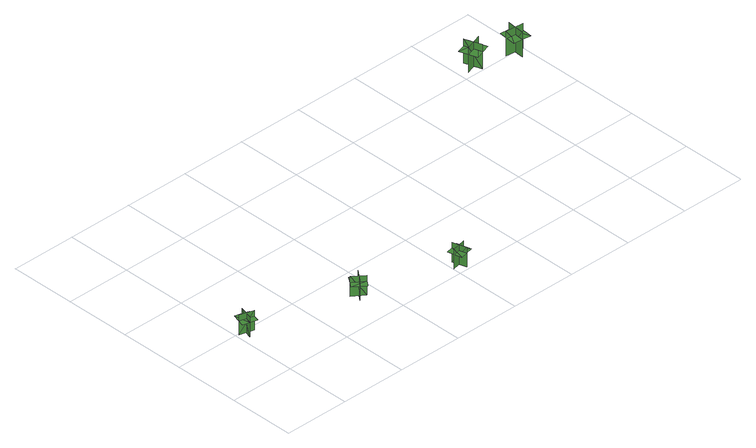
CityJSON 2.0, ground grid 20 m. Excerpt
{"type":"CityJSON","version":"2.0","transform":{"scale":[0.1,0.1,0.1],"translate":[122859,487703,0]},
"CityObjects":{
"tree1":{"type":"SolitaryVegetationObject","geometry":[{"type":"MultiSurface","lod":"1","boundaries":[[[0,1,2]],[[0,2,3]],[[4,5,6]],[[4,6,7]],[[8,9,10]],[[8,10,11]],[[8,11,12]],[[8,12,13]]]}]},
"tree2":{"type":"SolitaryVegetationObject","geometry":[{"type":"MultiSurface","lod":"1","boundaries":[[[14,15,16]],[[14,16,17]],[[18,19,20]],[[18,20,21]],[[22,23,24]],[[22,24,25]],[[22,25,26]],[[22,26,27]]]}]},
"tree3":{"type":"SolitaryVegetationObject","geometry":[{"type":"MultiSurface","lod":"1","boundaries":[[[28,29,30]],[[28,30,31]],[[32,33,34]],[[32,34,35]],[[36,37,38]],[[36,38,39]],[[36,39,40]],[[36,40,41]]]}]},
"tree4":{"type":"SolitaryVegetationObject","geometry":[{"type":"MultiSurface","lod":"1","boundaries":[[[42,43,44]],[[42,44,45]],[[46,47,48]],[[46,48,49]],[[50,51,52]],[[50,52,53]],[[50,53,54]],[[50,54,55]]]}]},
"tree5":{"type":"SolitaryVegetationObject","geometry":[{"type":"MultiSurface","lod":"1","boundaries":[[[56,57,58]],[[56,58,59]],[[60,61,62]],[[60,62,63]],[[64,65,66]],[[64,66,67]],[[64,67,68]],[[64,68,69]]]}]}
},
"vertices":[
[9,197,8],[52,185,8],[52,185,70],[9,197,70],[23,171,8],[35,214,8],[35,214,70],[23,171,70],[23,171,53],[45,166,53],[56,208,53],[35,214,53],[14,220,53],[2,177,53],
[335,93,8],[362,128,8],[362,128,70],[335,93,70],[364,97,8],[329,123,8],[329,123,70],[364,97,70],[364,97,52],[378,115,52],[342,141,52],[329,123,52],[316,106,52],[351,79,52],
[644,34,10],[601,23,10],[601,23,71],[644,34,71],[619,49,10],[630,6,10],[630,6,71],[619,49,71],[619,49,54],[597,44,54],[608,1,54],[630,6,54],[651,11,54],[640,54,54],
[1246,587,25],[1229,639,25],[1229,639,101],[1246,587,101],[1263,620,25],[1210,602,25],[1210,602,101],[1263,620,101],[1263,620,80],[1254,646,80],[1202,629,80],[1210,602,80],[1219,576,80],[1271,593,80],
[1384,582,24],[1329,587,24],[1329,587,101],[1384,582,101],[1361,610,24],[1356,555,24],[1356,555,101],[1361,610,101],[1361,610,79],[1334,613,79],[1328,558,79],[1356,555,79],[1383,552,79],[1389,607,79]
]}
